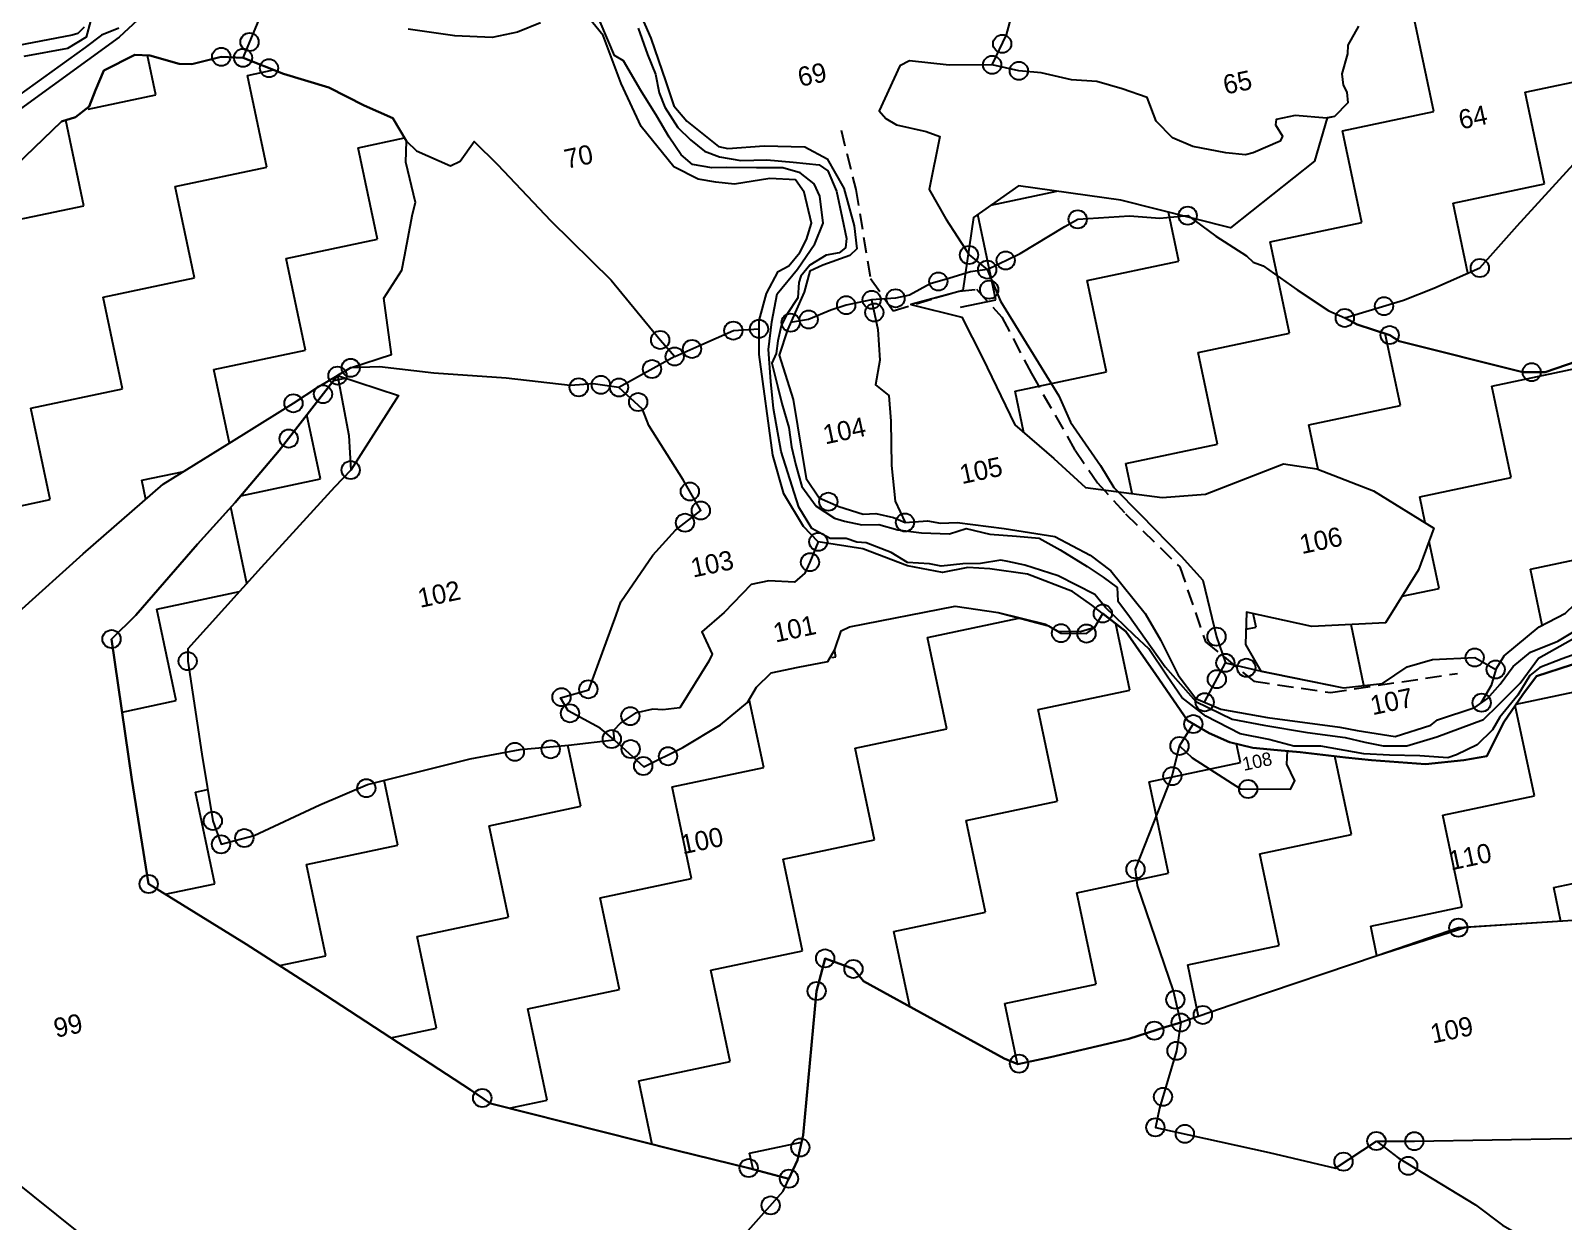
# Model space of a CAD drawing. Header units: metres. Extents: x 349490 to 354305, y 1754653 to 1758414.
# Drawn here: x 351218 to 351965, y 1755971 to 1756551 of the extents above; entities that cross this region are included whole.
import ezdxf
from ezdxf.enums import TextEntityAlignment as Align

# ---------------------------------------------------------------- set-up
doc = ezdxf.new("R2010")
doc.units = ezdxf.units.M
doc.linetypes.add('DASHED', pattern=[0.75, 0.5, -0.25])
for name, color, linetype in [('LINE_FOOTPATH', 1, 'DASHED'), ('LINE_WATER', 4, 'Continuous'), ('POLY_HATCH', 12, 'Continuous'), ('POLY_PARCEL', 6, 'Continuous'), ('POLY_WATER', 4, 'Continuous'), ('SYM_STONE', 1, 'Continuous'), ('TEXT_PARCEL', 7, 'Continuous')]:
    doc.layers.add(name, color=color, linetype=linetype)
doc.styles.add('kruti dev 050', font='KRDEV050.TTF')

# ---------------------------------------------------------------- blocks, each defined once
blk = doc.blocks.new('STONE')
blk.add_circle((0, 0), 0.0851)
blk = doc.blocks.new('TEWT')
at = {"layer": 'POLY_HATCH'}
h = blk.add_hatch(dxfattribs=at)
h.set_pattern_fill('ZIGZAG', color=256, scale=70, style=0)
h.set_pattern_definition([(0, (-38118.87, 30674.794), (8.75, 8.75), [8.75, -8.75]), (90, (-38110.12, 30674.794), (-8.75, 8.75), [8.75, -8.75])])
h.paths.add_polyline_path([(-37678.26, 31018.35), (-37686.34, 31023.84), (-37684.99, 31029.67), (-37680.29, 31032.36), (-37676.05, 31034.81), (-37669.45, 31039.21), (-37655.9, 31048), (-37651.44, 31048.7), (-37636.37, 31048.37), (-37633.2, 31048.71), (-37631.57, 31057.43), (-37629.25, 31065.33), (-37629.17, 31067.61), (-37634.96, 31073.95), (-37636.19, 31075.85), (-37639.12, 31079.19), (-37639.47, 31085.64), (-37639.33, 31090.67), (-37632.93, 31096.94), (-37627.12, 31102.57), (-37622.38, 31107.07), (-37619.11, 31107.18), (-37615.62, 31110.98), (-37614.56, 31113.2), (-37611.49, 31116.68), (-37608.53, 31120.8), (-37606.73, 31125.24), (-37603.88, 31128.83), (-37599.23, 31132.57), (-37604.38, 31132.77), (-37609.64, 31131.54), (-37613.01, 31127.68), (-37614.01, 31126.13), (-37616.77, 31122.11), (-37618.12, 31119.61), (-37624.45, 31115.75), (-37628.42, 31113.22), (-37636.85, 31108.13), (-37640.01, 31106.16), (-37644.26, 31103.67), (-37644.96, 31103.13), (-37646.89, 31102.19), (-37648.04, 31101.45), (-37651.58, 31099.28), (-37657.42, 31095.51), (-37657.61, 31093.84), (-37656.13, 31091.37), (-37657.46, 31087.46), (-37659.57, 31081.95), (-37661.24, 31077.6), (-37663.12, 31073.47), (-37662.91, 31071.6), (-37661.38, 31064.93), (-37662.76, 31061.96), (-37665.52, 31058.4), (-37667.26, 31055.72), (-37669.22, 31055), (-37676.77, 31052.24), (-37678.7, 31051.8), (-37686.03, 31049.12), (-37689.88, 31048.06), (-37691.55, 31046.24), (-37702.78, 31039.65), (-37704.19, 31038.18), (-37703.23, 31037.47), (-37699.09, 31034.72), (-37700.84, 31032.33), (-37702.6, 31028.13), (-37704.85, 31023.42), (-37709.21, 31011.24), (-37710.07, 31008.6), (-37709.2, 31004.03), (-37707.17, 31002.58), (-37702.52, 30999.32), (-37697.23, 30996.56), (-37698.17, 30992.65), (-37700.82, 30990.8), (-37701.26, 30988.2), (-37694.55, 30987.92), (-37688.89, 30988.77), (-37684.82, 30989.08), (-37682.91, 30989.61), (-37682.75, 30990.56), (-37682.59, 30992.84), (-37681.22, 30992.89), (-37679.95, 30992.41), (-37677.46, 30992.52), (-37675.98, 30994.82), (-37673.7, 30994.37), (-37673.45, 30991.68), (-37674.6, 30989.88), (-37675.45, 30988.45), (-37675.45, 30986.86), (-37677.88, 30986.86), (-37679.05, 30987.29), (-37682.8, 30986.86), (-37685.93, 30986.34), (-37688.05, 30985.05), (-37690.9, 30985.38), (-37692.28, 30985.23), (-37693.6, 30983.69), (-37693.81, 30982.9), (-37694.71, 30981.16), (-37694.82, 30980.1), (-37694.38, 30978.67), (-37697.3, 30976.68), (-37698.92, 30973.7), (-37707.89, 30969.22), (-37717.41, 30973.88), (-37726.47, 30977.18), (-37731.23, 30975.16), (-37734.33, 30966.72), (-37733.1, 30962.14), (-37731.46, 30955.37), (-37728.53, 30951.53), (-37726.18, 30948.27), (-37719.37, 30945.88), (-37715.32, 30945.33), (-37707.6, 30946.62), (-37704.65, 30945.51), (-37699.87, 30942.39), (-37695.08, 30937.8), (-37697.29, 30934.3), (-37701.34, 30930.08), (-37708.15, 30931.18), (-37713.85, 30933.75), (-37714.59, 30930.81), (-37713.69, 30928.09), (-37706.44, 30924.95), (-37702.8, 30924.6), (-37700.2, 30925.65), (-37697.73, 30925.83), (-37693.84, 30925.19), (-37692.15, 30923.69), (-37691.1, 30924.78), (-37687.35, 30926.75), (-37684.66, 30927.48), (-37682.66, 30928.76), (-37681.02, 30930.73), (-37680.24, 30932.6), (-37678.87, 30932.51), (-37674.3, 30930.54), (-37670.64, 30929.54), (-37668.48, 30933.39), (-37665.09, 30932.74), (-37643.97, 30927.99), (-37636.65, 30926.41), (-37640.2, 30922.11), (-37644.95, 30914.67), (-37648.42, 30908.2), (-37641.33, 30898.1), (-37633.68, 30887.39), (-37624.23, 30881.53), (-37623.28, 30881.29), (-37615.98, 30884.41), (-37610.56, 30887.29), (-37605.62, 30890.05), (-37601.38, 30892.88), (-37597.06, 30896.19), (-37597.96, 30896.21), (-37603.03, 30894.01), (-37611.32, 30890.75), (-37619.99, 30887.38), (-37622.94, 30892.34), (-37625.09, 30897.09), (-37627.76, 30902.73), (-37630.87, 30908.75), (-37628.4, 30916.17), (-37626.01, 30922.77), (-37629.94, 30930.76), (-37632.46, 30936.33), (-37646.95, 30948.82), (-37648.34, 30949.13), (-37650.55, 30948.92), (-37654.13, 30949.67), (-37657.28, 30950.18), (-37661.58, 30950.81), (-37663.96, 30951.59), (-37666.43, 30951.32), (-37668.21, 30951.09), (-37672.51, 30950.63), (-37678.72, 30950.31), (-37682.84, 30949.84), (-37694.65, 30955.61), (-37695.39, 30956.34), (-37699.59, 30958.75), (-37693.46, 30959.26), (-37690.44, 30959.79), (-37685.84, 30960.74), (-37681.6, 30963.86), (-37667.28, 30974.13), (-37666.01, 30975.3), (-37664.16, 30979.29), (-37663.31, 30982.28), (-37661.56, 30986.22), (-37660.13, 30989.65), (-37659.76, 30991.82), (-37660.29, 30993.68), (-37661.4, 30998.16), (-37661.99, 31001.04), (-37663.53, 31007.69), (-37663.88, 31007.84), (-37666.48, 31008.9), (-37670.03, 31011.53), (-37675.37, 31015.75)])
h = blk.add_hatch(dxfattribs=at)
h.set_pattern_fill('ZIGZAG', color=256, scale=70, style=0)
h.set_pattern_definition([(0, (-38121.791, 30674.794), (8.75, 8.75), [8.75, -8.75]), (90, (-38113.041, 30674.794), (-8.75, 8.75), [8.75, -8.75])])
h.paths.add_polyline_path([(-37838.84, 30991.99), (-37840.71, 30992.72), (-37847.08, 30993.51), (-37850.07, 30994.24), (-37852.81, 30993.99), (-37855.34, 30993.5), (-37857.57, 30993.41), (-37861.08, 30992.34), (-37866.02, 30990.79), (-37870.06, 30987.48), (-37871.48, 30987.17), (-37872.9, 30986.19), (-37875.84, 30985.75), (-37896.74, 30985.89), (-37896.6, 30984.71), (-37895.44, 30982.8), (-37895.48, 30980.45), (-37895.72, 30976.67), (-37900.26, 30972.42), (-37899.95, 30969.82), (-37900.8, 30967.95), (-37902.75, 30967.15), (-37907.92, 30964.17), (-37911.88, 30962.79), (-37916.82, 30961.68), (-37920.89, 30960.92), (-37925.11, 30959.94), (-37923.83, 30955.15), (-37923.52, 30953.29), (-37922.36, 30946.75), (-37921.38, 30942.77), (-37917.98, 30937.02), (-37915.09, 30932.94), (-37911.37, 30928.83), (-37904.83, 30923.47), (-37900.06, 30918.84), (-37898.4, 30917.17), (-37897.42, 30916.19), (-37898.6, 30915.66), (-37898.27, 30913.38), (-37897.03, 30910.11), (-37895.85, 30907.5), (-37892.38, 30903.72), (-37888.91, 30900.47), (-37886.62, 30898.64), (-37882.96, 30897.14), (-37875.02, 30901.41), (-37869.06, 30901.23), (-37866.61, 30890.55), (-37867.13, 30887.57), (-37866.08, 30885.12), (-37863.8, 30884.24), (-37857.14, 30878.46), (-37855.21, 30875.84), (-37852.75, 30875.66), (-37849.04, 30876.59), (-37844.66, 30880.45), (-37833.61, 30882.02), (-37831.5, 30882.9), (-37827.12, 30881.85), (-37826.24, 30879.92), (-37827.47, 30876.24), (-37832.73, 30873.79), (-37832.56, 30865.21), (-37828.87, 30863.28), (-37823.44, 30860.31), (-37826.59, 30853.65), (-37824.32, 30846.12), (-37826.59, 30842.62), (-37826.59, 30838.94), (-37824.14, 30835.79), (-37820.79, 30832.72), (-37822.02, 30827.99), (-37819.39, 30824.84), (-37813.42, 30821.86), (-37809.92, 30815.73), (-37810.44, 30811.35), (-37813.25, 30806.1), (-37814.48, 30798.92), (-37813.07, 30796.29), (-37810.44, 30795.41), (-37804.48, 30794.54), (-37806.57, 30790.4), (-37803.24, 30783.04), (-37799.73, 30782.17), (-37796.75, 30781.99), (-37793.42, 30784.8), (-37789.38, 30787.42), (-37787.63, 30791.28), (-37781.14, 30788.82), (-37778.34, 30789.17), (-37776.93, 30790.23), (-37771.24, 30792.78), (-37739, 30796.16), (-37737.25, 30796.98), (-37734.5, 30797.17), (-37736.73, 30799.3), (-37737.98, 30799.46), (-37759.93, 30813.86), (-37778.64, 30826.48), (-37782.12, 30823.77), (-37788.88, 30817.97), (-37797.58, 30817.53), (-37799.8, 30820.03), (-37801.26, 30822.31), (-37804.09, 30828.81), (-37808.88, 30838.5), (-37801.17, 30851.93), (-37799.42, 30855.29), (-37798.94, 30856.19), (-37793.51, 30865.25), (-37788.7, 30873.56), (-37790.53, 30874.1), (-37792.38, 30874.03), (-37801.99, 30879.72), (-37807.72, 30883.37), (-37819.97, 30890.75), (-37831.71, 30897.9), (-37832.75, 30899.56), (-37841.41, 30910.1), (-37847.68, 30917.81), (-37849.04, 30918.48), (-37857.21, 30924.61), (-37863.3, 30929.07), (-37865.03, 30929.51), (-37875.46, 30932.83), (-37879.29, 30934.07), (-37882.25, 30935.07), (-37881.4, 30941.42), (-37880.44, 30947.09), (-37879.66, 30950.19), (-37874.73, 30951.1), (-37862.16, 30953.32), (-37836.88, 30951.29), (-37833.3, 30953.47), (-37819.22, 30961.6), (-37810.55, 30966.42), (-37802.2, 30969.45), (-37797.07, 30971.31), (-37794.52, 30972.31), (-37792.5, 30972.99), (-37791.15, 30973.44), (-37787.16, 30973.87), (-37786.77, 30979.18), (-37784.56, 30981.4), (-37784.08, 30982.59), (-37782.5, 30986.3), (-37782.02, 30987.33), (-37782.1, 30991.21), (-37781.66, 30993.1), (-37782.45, 30995.47), (-37784.84, 30997.2), (-37787.72, 30999.51), (-37791.62, 31001.65), (-37795, 31003.9), (-37796.98, 31004.41), (-37800.41, 31004.27), (-37803.49, 31005.92), (-37804.84, 31006.26), (-37808, 31005.42), (-37809.13, 31003.78), (-37810.46, 31001.78), (-37812.85, 31001.58), (-37817.85, 30998.47), (-37822.48, 30994.69), (-37827.79, 30991.65), (-37836.76, 30991.53)])
h = blk.add_hatch(dxfattribs=at)
h.set_pattern_fill('ZIGZAG', color=256, scale=70, style=0)
h.set_pattern_definition([(0, (-38140.4, 30645.2135), (8.75, 8.75), [8.75, -8.75]), (90, (-38131.65, 30645.2135), (-8.75, 8.75), [8.75, -8.75])])
h.paths.add_polyline_path([(-37756.74, 30908.71), (-37756.04, 30907.4), (-37744.69, 30897.59), (-37743.52, 30896.82), (-37740.42, 30896.82), (-37732.87, 30896.98), (-37729.23, 30897.36), (-37727.82, 30897.47), (-37727.14, 30897.55), (-37721.7, 30898.23), (-37708.54, 30899.79), (-37699.86, 30900.65), (-37690.4, 30899.28), (-37681.35, 30897.82), (-37678.79, 30897.45), (-37677.85, 30897.95), (-37676.02, 30897.95), (-37673.22, 30898.22), (-37672.23, 30897.31), (-37661.47, 30892.3), (-37643.96, 30876.18), (-37643.14, 30875.49), (-37630.39, 30869.17), (-37614.76, 30869.72), (-37611.65, 30873.69), (-37610.63, 30875.18), (-37606.33, 30881.11), (-37601.88, 30886.62), (-37599.45, 30889.13), (-37596.85, 30893.01), (-37594.97, 30894.84), (-37594.01, 30897.01), (-37595.16, 30897.1), (-37597.06, 30896.19), (-37600.41, 30892.06), (-37602.84, 30889.73), (-37606.49, 30886.09), (-37611.53, 30882.41), (-37614.52, 30879.73), (-37617.51, 30877.5), (-37620.9, 30877.7), (-37623.89, 30878.92), (-37632.29, 30882.66), (-37637.3, 30884.68), (-37638.92, 30886.4), (-37641.52, 30889.47), (-37645.82, 30895.08), (-37646.38, 30895.58), (-37651.03, 30901.85), (-37652.75, 30903.72), (-37653.17, 30904.62), (-37656.61, 30909.07), (-37658.48, 30911.4), (-37661.91, 30915.21), (-37664.49, 30918.19), (-37668.08, 30921.33), (-37669.7, 30921.83), (-37671.07, 30921.38), (-37674.06, 30922.03), (-37677.4, 30922.59), (-37681.7, 30923), (-37688.53, 30922.29), (-37690.14, 30920.87), (-37692.42, 30918.7), (-37694.65, 30915.92), (-37696.82, 30916.02), (-37700.42, 30916.37), (-37705.28, 30917.79), (-37707.61, 30918.55), (-37711.65, 30919.91), (-37715.67, 30921.12), (-37717.93, 30922.19), (-37721.21, 30924.57), (-37723.36, 30929.81), (-37725.29, 30934.31), (-37727.04, 30936.41), (-37728.34, 30934.96), (-37731.46, 30935.65), (-37732.48, 30936.55), (-37736.6, 30938.53), (-37740.43, 30939.93), (-37750.48, 30940.1), (-37751.32, 30939.88), (-37752.87, 30937.34), (-37755.95, 30937.4), (-37758.55, 30937.4), (-37760.18, 30936.38), (-37761.3, 30935.14), (-37764.18, 30933.62), (-37768.07, 30932.26), (-37772.02, 30931.25), (-37774.22, 30934.29), (-37778.51, 30934.69), (-37783.02, 30935.25), (-37787.76, 30935.36), (-37797.67, 30935), (-37802.41, 30934.04), (-37809.01, 30932.52), (-37812.23, 30932.35), (-37812.53, 30934.65), (-37812.25, 30940.96), (-37811.68, 30950.73), (-37803.19, 30956.9), (-37792.92, 30964.29), (-37787.3, 30969.99), (-37792.5, 30972.99), (-37799.29, 30967.25), (-37804.33, 30963.35), (-37808.58, 30960.28), (-37815.59, 30954.98), (-37818.28, 30953.25), (-37819.14, 30940.01), (-37819.62, 30930.12), (-37811.87, 30922.74), (-37806.18, 30917.13), (-37792.42, 30903.33), (-37776.42, 30895.5), (-37770.18, 30892.51), (-37766.7, 30890.76), (-37765.55, 30892.3), (-37764.57, 30894.47), (-37760.54, 30907.4), (-37759.13, 30910.22)])
at = {"layer": 'LINE_FOOTPATH', "ltscale": 3}
blk.add_lwpolyline([(-37741.64, 30985.71), (-37741.46, 30979.98), (-37741.82, 30971.57), (-37740.38, 30968.17), (-37736.27, 30968.53), (-37733.94, 30968.7), (-37732.33, 30968.53), (-37730.54, 30965.48), (-37728.93, 30959.76), (-37726.42, 30951.88), (-37724.99, 30948.48), (-37723.02, 30945.08), (-37719.08, 30939.18), (-37718.19, 30931.84), (-37714.53, 30927.29), (-37707.72, 30924.78), (-37695.73, 30924.07)], dxfattribs=at)
at = {"layer": 'LINE_WATER'}
for points in [[(-37808.27, 31010.2), (-37808.98, 31008.81), (-37810.91, 31008.14), (-37815.04, 31008.27)], [(-37758.25, 30998.96), (-37757.92, 30996.37), (-37757.57, 30994.44), (-37757.57, 30992.65), (-37757.34, 30991.22), (-37756.53, 30989.11), (-37755.64, 30987.73), (-37754.56, 30986.43), (-37753.31, 30985.62), (-37751.42, 30984.86), (-37749.03, 30984.43), (-37746.65, 30983.71), (-37744.32, 30982.95), (-37743.65, 30982.23), (-37743.25, 30980.22), (-37743.25, 30977.66), (-37743.25, 30975.69), (-37743.52, 30974.84), (-37744.19, 30974.53), (-37745.44, 30974.57), (-37747.12, 30973.96), (-37748.15, 30973.11), (-37748.46, 30972.58), (-37748.87, 30971.19), (-37750.17, 30969.89), (-37750.93, 30968.95), (-37751.51, 30967.65), (-37751.92, 30966.53), (-37752.5, 30965.72), (-37752.41, 30963.41), (-37752.37, 30961.84), (-37752.19, 30959.52), (-37752.32, 30957.68), (-37752.28, 30955.93), (-37752.13, 30953.85), (-37751.19, 30951.79), (-37749.75, 30950.31), (-37748.9, 30949.86), (-37747.37, 30949.19), (-37745.81, 30948.88), (-37744.19, 30948.02), (-37742.08, 30947.31), (-37739.53, 30946.68), (-37737.91, 30946.82), (-37735.85, 30945.87), (-37733.43, 30945.16), (-37731.41, 30944.53), (-37729.71, 30943.05), (-37727.57, 30941.02), (-37726.31, 30939.72), (-37725.23, 30938.51), (-37725.41, 30937.27), (-37724.65, 30935.62), (-37723.66, 30933.33), (-37722.36, 30930.33), (-37720.21, 30926.57), (-37717.25, 30924.24), (-37714.46, 30923.09), (-37710.6, 30921.57), (-37707.24, 30920.36), (-37705.53, 30919.55), (-37703.92, 30918.88), (-37701.77, 30918.43), (-37698.85, 30918.66), (-37694.23, 30919.33), (-37692.57, 30920.4), (-37690.17, 30921.97), (-37688.01, 30923.9), (-37684.2, 30925.11)], [(-37683.66, 30923.68), (-37685.86, 30923.37), (-37688.06, 30923.01), (-37689.14, 30922.48), (-37690.62, 30920.91), (-37692.68, 30919.25), (-37693.62, 30918.22), (-37695.32, 30917.15), (-37697.39, 30916.65), (-37698.25, 30916.54), (-37700.76, 30917.26), (-37703.54, 30917.89), (-37705.87, 30918.51), (-37709.64, 30920.04), (-37712.11, 30920.58), (-37714.29, 30921.67), (-37716.8, 30922.74), (-37719.58, 30925.03), (-37721.42, 30927.18), (-37722.36, 30929.42), (-37723.5, 30932.27), (-37724.57, 30933.79), (-37726.68, 30936.92), (-37727.4, 30938.31), (-37730.4, 30940.73), (-37733.23, 30942.34), (-37734.73, 30943), (-37735.35, 30943.27), (-37737.28, 30943.36), (-37738.9, 30943.68), (-37740.92, 30943.86), (-37741.95, 30944.3), (-37743.92, 30944.84), (-37745.22, 30946.09), (-37747.33, 30947.44), (-37748.18, 30947.71), (-37749.08, 30948.24), (-37750.56, 30948.56), (-37752.04, 30949.81), (-37752.8, 30952.01), (-37753.34, 30957.47), (-37753.21, 30961.54), (-37752.94, 30964.05), (-37752.54, 30967.05), (-37751.69, 30969.51), (-37750.66, 30971.96), (-37748.33, 30973.84), (-37746.26, 30975.81), (-37745.1, 30977.56), (-37744.87, 30980.07), (-37745.14, 30981.32), (-37746.22, 30982.58), (-37747.7, 30983.38), (-37750.12, 30983.88), (-37752.82, 30984.49), (-37754.21, 30984.76), (-37755.91, 30985.43), (-37756.76, 30986.55), (-37757.53, 30988.39), (-37758.24, 30990.54), (-37759.23, 30993.22), (-37760.22, 30996.27), (-37760.94, 30996.93), (-37761.61, 31000.29)], [(-37805.79, 31009.01), (-37807.54, 31008.7), (-37809.26, 31007.91), (-37816.3, 31004.78)]]:
    blk.add_lwpolyline(points, dxfattribs=at)
at = {"layer": 'POLY_HATCH'}
for points in [[(-37678.72, 30950.31), (-37681.86, 30949.95), (-37683.91, 30950.36), (-37694.65, 30955.61), (-37695.39, 30956.34), (-37698.17, 30957.94), (-37699.17, 30958.78), (-37693.46, 30959.26), (-37690.44, 30959.79), (-37685.84, 30960.74), (-37681.6, 30963.86), (-37667.28, 30974.13)], [(-37692.28, 30985.23), (-37693.6, 30983.69), (-37693.81, 30982.9), (-37694.71, 30981.16), (-37694.82, 30980.1), (-37694.61, 30979.41), (-37694.73, 30978.42), (-37696.22, 30977.42), (-37696.9, 30977.42), (-37698.92, 30973.7), (-37707.89, 30969.22), (-37717.41, 30973.88), (-37726.47, 30977.18), (-37731.23, 30975.16), (-37733.61, 30968.67), (-37738.65, 30968.4), (-37734.2, 30966.25), (-37733.1, 30962.14), (-37731.46, 30955.37), (-37728.53, 30951.53), (-37726.18, 30948.27), (-37719.37, 30945.88), (-37715.32, 30945.33), (-37707.6, 30946.62), (-37704.65, 30945.51), (-37699.87, 30942.39), (-37695.08, 30937.8), (-37697.29, 30934.3), (-37701.34, 30930.08), (-37708.15, 30931.18), (-37713.85, 30933.75), (-37714.59, 30930.81), (-37713.69, 30928.09), (-37706.44, 30924.95), (-37702.8, 30924.6), (-37700.2, 30925.65), (-37697.73, 30925.83), (-37693.84, 30925.19), (-37692.15, 30923.69), (-37691.1, 30924.78), (-37687.35, 30926.75), (-37684.66, 30927.48)], [(-37832.75, 30899.56), (-37841.41, 30910.1)], [(-37833.3, 30953.47), (-37819.22, 30961.6), (-37810.55, 30966.42), (-37802.2, 30969.45), (-37797.07, 30971.31), (-37794.52, 30972.31), (-37792.5, 30972.99), (-37791.15, 30973.44), (-37787.16, 30973.87), (-37786.77, 30979.18), (-37784.56, 30981.4), (-37784.08, 30982.59), (-37782.5, 30986.3), (-37782.02, 30987.33), (-37782.1, 30991.21), (-37781.66, 30993.1), (-37782.45, 30995.47), (-37784.84, 30997.2), (-37787.72, 30999.51), (-37791.62, 31001.65), (-37795, 31003.9), (-37796.98, 31004.41), (-37799.8, 31004.3), (-37800.98, 31004.58), (-37803.49, 31005.92), (-37804.84, 31006.26), (-37808, 31005.42), (-37809.13, 31003.78), (-37810.03, 31002.43), (-37811.5, 31001.7), (-37812.85, 31001.58), (-37817.85, 30998.47)], [(-37690.4, 30899.28), (-37699.86, 30900.65), (-37708.54, 30899.79), (-37721.7, 30898.23), (-37727.14, 30897.55), (-37727.82, 30897.47), (-37729.23, 30897.36), (-37732.87, 30896.98), (-37740.42, 30896.82), (-37743.52, 30896.82), (-37744.69, 30897.59), (-37756.04, 30907.4), (-37756.74, 30908.71), (-37759.13, 30910.22), (-37760.54, 30907.4), (-37764.57, 30894.47), (-37765.55, 30892.3), (-37766.7, 30890.76), (-37770.18, 30892.51), (-37776.42, 30895.5), (-37792.58, 30903.41), (-37794.15, 30905.06), (-37806.18, 30917.13), (-37811.87, 30922.74), (-37819.62, 30930.12), (-37819.14, 30940.01), (-37818.28, 30953.25), (-37815.59, 30954.98), (-37808.58, 30960.28), (-37804.33, 30963.35), (-37799.29, 30967.25), (-37792.5, 30972.99), (-37787.3, 30969.99), (-37793.12, 30964.09), (-37794.93, 30962.85), (-37803.19, 30956.9), (-37811.49, 30950.87), (-37811.74, 30949.75), (-37812.25, 30940.96), (-37812.53, 30934.65), (-37812.23, 30932.35), (-37809.01, 30932.52), (-37802.41, 30934.04), (-37797.67, 30935), (-37787.76, 30935.36), (-37783.02, 30935.25), (-37778.51, 30934.69), (-37774.22, 30934.29), (-37772.02, 30931.25), (-37768.07, 30932.26), (-37764.18, 30933.62), (-37761.3, 30935.14), (-37760.18, 30936.38), (-37758.55, 30937.4), (-37755.95, 30937.4), (-37753.13, 30937.34), (-37752.28, 30938.3), (-37751.32, 30939.88), (-37750.48, 30940.1), (-37740.43, 30939.93), (-37736.6, 30938.53), (-37732.48, 30936.55), (-37731.46, 30935.65), (-37729.43, 30935.2), (-37728.02, 30935.31), (-37727.04, 30936.41), (-37725.29, 30934.31), (-37723.36, 30929.81), (-37721.37, 30924.97), (-37719.6, 30923.4), (-37717.93, 30922.19), (-37715.91, 30921.23), (-37713.68, 30920.52), (-37711.65, 30919.91), (-37707.61, 30918.55), (-37705.28, 30917.79), (-37700.42, 30916.37), (-37696.82, 30916.02), (-37694.65, 30915.92), (-37692.42, 30918.7), (-37690.14, 30920.87), (-37688.53, 30922.29), (-37681.7, 30923)]]:
    blk.add_lwpolyline(points, dxfattribs=at)
at = {"layer": 'POLY_PARCEL'}
for points in [[(-37795, 31003.9), (-37791.37, 31009.19)], [(-37838.84, 30991.99), (-37836.76, 30991.53), (-37827.79, 30991.65), (-37822.48, 30994.69), (-37817.85, 30998.47), (-37812.85, 31001.58), (-37811.5, 31001.7), (-37810.03, 31002.43), (-37809.13, 31003.78), (-37808, 31005.42), (-37804.84, 31006.26), (-37803.49, 31005.92), (-37800.98, 31004.58), (-37799.8, 31004.3), (-37796.98, 31004.41), (-37795, 31003.9)], [(-37795, 31003.9), (-37791.62, 31001.65), (-37787.72, 30999.51), (-37784.84, 30997.2), (-37782.45, 30995.47), (-37781.66, 30993.1), (-37780.92, 30992.03), (-37778.1, 30990), (-37777.14, 30990.23), (-37775.45, 30991.75), (-37773.76, 30989.22), (-37769.98, 30983.02), (-37765.6, 30976.44), (-37762.27, 30970.01), (-37761.26, 30968.21)], [(-37726.56, 30988.76), (-37724.65, 30991.24), (-37723.81, 30992.93), (-37723.52, 30993.56)], [(-37699.17, 30958.78), (-37693.46, 30959.26), (-37690.44, 30959.79), (-37685.84, 30960.74), (-37681.6, 30963.86), (-37667.28, 30974.13), (-37666.01, 30975.3), (-37664.16, 30979.29), (-37663.68, 30980.99), (-37663.26, 30982.41), (-37661.56, 30986.22), (-37660.13, 30989.65), (-37659.76, 30991.82), (-37660.29, 30993.68)], [(-37726.56, 30988.76), (-37730.49, 30989.55), (-37734.04, 30990.72), (-37735.04, 30990.45), (-37737.8, 30986.75), (-37737.32, 30985.91), (-37736.47, 30985.11), (-37733.88, 30983.95), (-37732.72, 30983.21), (-37734.73, 30978.58), (-37733.78, 30975.56), (-37732.35, 30971.81), (-37730.97, 30970.12)], [(-37692.28, 30985.23), (-37693.6, 30983.69), (-37693.81, 30982.9), (-37694.71, 30981.16), (-37694.82, 30980.1), (-37694.61, 30979.41), (-37694.73, 30978.42), (-37696.22, 30977.42), (-37696.96, 30977.42), (-37699.81, 30978.26), (-37701.61, 30978.26), (-37701.77, 30977.79), (-37701.35, 30976.63), (-37701.67, 30976.2), (-37704.37, 30975.67), (-37705.11, 30975.62), (-37706.85, 30976.2), (-37709.76, 30977.42), (-37711.46, 30978.58), (-37712.62, 30980.43), (-37712.99, 30982.76), (-37715.13, 30984.05), (-37717.3, 30985.22), (-37719.57, 30985.85), (-37722.22, 30987.07), (-37724.23, 30987.7), (-37726.56, 30988.76)], [(-37882.25, 30935.07), (-37881.4, 30941.42), (-37880.44, 30947.09), (-37879.66, 30950.19), (-37874.73, 30951.1), (-37862.16, 30953.32), (-37836.88, 30951.29), (-37833.3, 30953.47), (-37819.22, 30961.6), (-37810.55, 30966.42), (-37802.2, 30969.45), (-37797.07, 30971.31), (-37794.52, 30972.31), (-37792.5, 30972.99)], [(-37792.5, 30972.99), (-37799.29, 30967.25), (-37804.33, 30963.35), (-37808.58, 30960.28), (-37815.59, 30954.98), (-37818.28, 30953.25), (-37819.14, 30940.01), (-37819.62, 30930.12), (-37811.87, 30922.74), (-37806.18, 30917.13), (-37794.15, 30905.06), (-37792.58, 30903.41), (-37776.42, 30895.5), (-37770.18, 30892.51), (-37766.7, 30890.76)], [(-37792.5, 30972.99), (-37792.61, 30967.3), (-37793.12, 30964.09), (-37794.93, 30962.85), (-37803.19, 30956.9), (-37811.49, 30950.87), (-37811.74, 30949.75), (-37812.25, 30940.96), (-37812.53, 30934.65), (-37812.23, 30932.35), (-37809.01, 30932.52), (-37802.41, 30934.04), (-37797.67, 30935), (-37787.76, 30935.36), (-37783.02, 30935.25), (-37778.51, 30934.69), (-37774.22, 30934.29)], [(-37766.96, 30966.46), (-37769.25, 30967.3), (-37771.4, 30967.58), (-37777.1, 30969.5), (-37783.64, 30971.36), (-37788.49, 30972.99), (-37791.15, 30973.44), (-37792.5, 30972.99)], [(-37730.97, 30970.12), (-37727.64, 30970.97), (-37723.04, 30972.55), (-37721.71, 30972.97), (-37716.91, 30972.29), (-37714.16, 30971.5), (-37711.57, 30971.18), (-37709.4, 30968.75), (-37706.96, 30966.37), (-37706.48, 30965.65), (-37705.63, 30965.12), (-37702.98, 30962.27), (-37700.5, 30959.73), (-37699.17, 30958.78)], [(-37730.97, 30970.12), (-37732.56, 30970.23), (-37734.57, 30970.07), (-37736.48, 30969.91), (-37738.59, 30969.27), (-37739.92, 30969.27), (-37742.14, 30969.59)], [(-37730.97, 30970.12), (-37730.36, 30966.97), (-37726.87, 30957.17), (-37726.29, 30954.56), (-37724.4, 30949.99), (-37723.6, 30947.74), (-37721.64, 30944.69), (-37718.76, 30940.14), (-37717.23, 30937.53), (-37717.08, 30932.09), (-37716.77, 30929.52)], [(-37761.26, 30968.21), (-37766.96, 30966.46)], [(-37761.26, 30968.21), (-37758.83, 30968.72), (-37755.39, 30969.45), (-37753.01, 30969.11)], [(-37742.14, 30969.59), (-37744.57, 30969.59), (-37746.06, 30969.43), (-37748.28, 30969.01), (-37749.99, 30969.07)], [(-37742.14, 30969.59), (-37742.13, 30966.75), (-37742.56, 30963.92), (-37743.44, 30961.74), (-37742.42, 30960.51), (-37742.71, 30958.11), (-37743.51, 30954.05), (-37743.87, 30950.71), (-37743.38, 30948.57)], [(-37774.22, 30934.29), (-37775.28, 30935.64), (-37777.88, 30937.84), (-37778.33, 30939.19), (-37775.57, 30939.36), (-37771.62, 30945.67), (-37770.93, 30946.79), (-37767.09, 30950.45), (-37764.55, 30952.31), (-37761.85, 30953.61), (-37762.86, 30956.77), (-37764.95, 30962.4), (-37765.23, 30964.01), (-37766.96, 30966.46)], [(-37699.17, 30958.78), (-37698.17, 30957.94), (-37695.39, 30956.34), (-37694.65, 30955.61), (-37683.91, 30950.36), (-37681.86, 30949.95), (-37678.72, 30950.31), (-37672.51, 30950.63), (-37668.21, 30951.09), (-37666.43, 30951.32), (-37664.25, 30951.56)], [(-37751.7, 30948.48), (-37752.86, 30946.77), (-37753.54, 30945.87), (-37754.67, 30945.25), (-37756.98, 30945.87), (-37758.68, 30945.87), (-37761.67, 30943.84), (-37764.09, 30942.49), (-37763.58, 30940.24), (-37764.04, 30939.67), (-37767.59, 30935.95), (-37769.17, 30936.12), (-37770.07, 30936.35), (-37771.77, 30936.35), (-37773.29, 30935.73), (-37774.15, 30935.14), (-37774.22, 30934.29)], [(-37774.22, 30934.29), (-37772.02, 30931.25), (-37768.07, 30932.26), (-37764.18, 30933.62), (-37761.3, 30935.14), (-37760.18, 30936.38), (-37758.55, 30937.4), (-37755.95, 30937.4), (-37753.13, 30937.34), (-37752.28, 30938.3), (-37751.32, 30939.88), (-37750.48, 30940.1), (-37740.43, 30939.93), (-37736.6, 30938.53), (-37732.26, 30936.32), (-37731.25, 30935.42), (-37728.92, 30934.89), (-37728.02, 30935.31), (-37727.04, 30936.41)], [(-37788.5, 30873.5), (-37790.53, 30874.1), (-37792.38, 30874.03), (-37801.99, 30879.72), (-37807.72, 30883.37), (-37819.97, 30890.75), (-37831.71, 30897.9), (-37832.75, 30899.56), (-37841.41, 30910.1), (-37847.68, 30917.81), (-37849.04, 30918.48), (-37857.21, 30924.61), (-37863.3, 30929.07), (-37865.03, 30929.51), (-37875.46, 30932.83), (-37879.29, 30934.07), (-37882.25, 30935.07)], [(-37692.15, 30923.69), (-37691.1, 30924.78), (-37687.35, 30926.75), (-37684.66, 30927.48), (-37682.66, 30928.76), (-37681.02, 30930.73), (-37680.24, 30932.6), (-37678.87, 30932.51), (-37674.3, 30930.54), (-37670.64, 30929.54)], [(-37719.43, 30926.32), (-37716.77, 30929.52)], [(-37716.77, 30929.52), (-37714.03, 30928.24), (-37706.44, 30924.95), (-37702.8, 30924.6), (-37700.2, 30925.65), (-37697.73, 30925.83), (-37693.84, 30925.19), (-37692.15, 30923.69)], [(-37722.58, 30922.81), (-37720.89, 30924.54)], [(-37727.82, 30897.47), (-37727.87, 30900.52), (-37729.11, 30910.83), (-37728.99, 30912.37), (-37723.82, 30920.18), (-37722.58, 30922.81)], [(-37722.58, 30922.81), (-37721.66, 30921.48), (-37717.82, 30917.69), (-37713.25, 30916.69), (-37712.7, 30917.37), (-37713.11, 30919.06), (-37712.8, 30920.26)], [(-37692.15, 30923.69), (-37692.89, 30922.3), (-37694.15, 30920.9)], [(-37766.7, 30890.76), (-37765.55, 30892.3), (-37764.57, 30894.47), (-37760.54, 30907.4), (-37759.13, 30910.22), (-37756.74, 30908.71), (-37756.04, 30907.4), (-37744.69, 30897.59), (-37743.52, 30896.82), (-37740.42, 30896.82), (-37732.87, 30896.98), (-37729.23, 30897.36), (-37727.82, 30897.47)], [(-37678.24, 30897.43), (-37678.24, 30897.43), (-37681.35, 30897.82), (-37690.4, 30899.28), (-37700.56, 30900.78), (-37708.54, 30899.79), (-37721.7, 30898.23), (-37727.14, 30897.55), (-37727.82, 30897.47)], [(-37727.82, 30897.47), (-37728.75, 30894.97), (-37731.41, 30890.04), (-37732.16, 30888.37), (-37722.22, 30883.87), (-37716.46, 30881.16), (-37712.19, 30882.84)], [(-37712.19, 30882.84), (-37708.72, 30882.09), (-37694.43, 30879.33), (-37690.74, 30878.96), (-37682.98, 30882.96), (-37681.35, 30883.27), (-37680.98, 30887.77), (-37680.98, 30887.77), (-37680.36, 30890.95), (-37678.33, 30895.63), (-37678.24, 30897.43)], [(-37788.5, 30873.5), (-37783.94, 30877.11), (-37775.39, 30883.87), (-37767.46, 30889.73), (-37766.7, 30890.76)], [(-37712.19, 30882.84), (-37710.51, 30880.89), (-37704.37, 30875.08), (-37702.28, 30872.71), (-37699.4, 30870.16), (-37698.39, 30869.01)]]:
    blk.add_lwpolyline(points, dxfattribs=at)
at = {"layer": 'POLY_WATER'}
for points in [[(-37808.97, 31009.77), (-37809.66, 31009.33), (-37810.21, 31009.28), (-37816.19, 31009.38)], [(-37757.85, 31000.55), (-37757.3, 30997.8), (-37756.77, 30993.51), (-37756.48, 30991.16), (-37755.6, 30989.51), (-37753.18, 30986.57), (-37752.36, 30986.22), (-37749, 30985.75), (-37745.29, 30984.87), (-37743.47, 30983.34), (-37742.52, 30980.35), (-37742.29, 30976.71), (-37742.52, 30974.53), (-37743.29, 30974.06), (-37745.94, 30973.71), (-37747.24, 30973.41), (-37748.18, 30971.59), (-37750.42, 30968.47), (-37751.66, 30966.32), (-37751.24, 30961.97), (-37751.6, 30954.5), (-37750.77, 30952.5), (-37749.12, 30951.32), (-37747.06, 30950.14), (-37745.89, 30949.97), (-37744.35, 30949.26), (-37743.38, 30948.57), (-37741.31, 30948.28), (-37740.14, 30947.81), (-37738.61, 30947.57), (-37734.43, 30946.1), (-37729.95, 30944.4), (-37727.07, 30941.99), (-37725.48, 30940.16), (-37723.15, 30935.6), (-37722.27, 30932.89), (-37721.33, 30929.3), (-37720.15, 30926.83), (-37718.09, 30925.36), (-37713.97, 30923.72), (-37707.55, 30921.42), (-37706.02, 30920.78), (-37702.64, 30919.49), (-37699.16, 30919.85), (-37698.46, 30920.2), (-37694.81, 30920.61), (-37693.45, 30921.2), (-37692.04, 30922.26), (-37690.51, 30923.61), (-37688.62, 30924.61), (-37685.91, 30925.08), (-37683.5, 30925.9)], [(-37681.7, 30923), (-37688.53, 30922.29), (-37690.14, 30920.87), (-37692.42, 30918.7), (-37694.65, 30915.92), (-37696.82, 30916.02), (-37700.42, 30916.37), (-37705.28, 30917.79), (-37707.61, 30918.55), (-37711.65, 30919.91), (-37713.68, 30920.52), (-37715.91, 30921.23), (-37717.93, 30922.19), (-37719.6, 30923.4), (-37721.37, 30924.97), (-37723.36, 30929.81), (-37725.29, 30934.31), (-37727.87, 30937.39), (-37729.39, 30939.01), (-37733.17, 30941.46), (-37736.51, 30942.67), (-37738.49, 30943.23), (-37740.92, 30943.28), (-37744, 30944.54), (-37747.75, 30946.97), (-37751.7, 30948.48), (-37752.76, 30950.15), (-37753.93, 30953.53), (-37754.18, 30957.27), (-37753.5, 30966.75), (-37752.84, 30969.89), (-37751.63, 30972.21), (-37750.16, 30973.98), (-37749.05, 30974.29), (-37747.78, 30975.3), (-37746.92, 30976.36), (-37746.16, 30977.77), (-37746.23, 30980.75), (-37746.79, 30982.06), (-37749.11, 30982.67), (-37752.46, 30982.82), (-37754.13, 30983.38), (-37755.7, 30983.98), (-37757.67, 30985.6), (-37759.9, 30989.9), (-37760.88, 30994.23), (-37761.59, 30998.98), (-37762.6, 31000.9)], [(-37767.1, 31001.35), (-37769.38, 31000.95), (-37771.81, 31000.95), (-37775.2, 31001.81), (-37779.34, 31003.33)], [(-37803.94, 31009.4), (-37805.95, 31008.18), (-37816.38, 31003.53)]]:
    blk.add_lwpolyline(points, dxfattribs=at)
at = {"layer": 'SYM_STONE', "xscale": 10, "yscale": 10, "zscale": 10}
for p in [(-37794.1, 31005.22), (-37796.98, 31004.41), (-37795, 31003.9), (-37792.82, 31002.45), (-37725.23, 30990.49), (-37726.56, 30988.76), (-37724.23, 30987.7), (-37791.15, 30973.44), (-37792.5, 30972.99), (-37732.35, 30971.81), (-37721.71, 30972.97), (-37797.07, 30971.31), (-37794.18, 30971.57), (-37729.1, 30970.6), (-37711.57, 30971.18), (-37762.27, 30970.01), (-37755.39, 30969.45), (-37753.01, 30969.11), (-37749.99, 30969.07), (-37748.28, 30969.01), (-37744.57, 30969.59), (-37742.14, 30969.59), (-37739.92, 30969.27), (-37735.68, 30969.98), (-37730.97, 30970.12), (-37798.19, 30968.17), (-37763.58, 30967.5), (-37761.26, 30968.21), (-37759.53, 30968.57), (-37742.13, 30968.38), (-37731.18, 30968.25), (-37770.64, 30967.25), (-37768.57, 30967.05), (-37766.96, 30966.46), (-37765.49, 30964.75), (-37793.12, 30964.09), (-37685.84, 30960.74), (-37699.17, 30958.78), (-37695.35, 30959.1), (-37695.39, 30956.34), (-37762.48, 30955.57), (-37818.28, 30953.25), (-37761.85, 30953.61), (-37763.53, 30952.8), (-37750, 30951.95), (-37683.11, 30950.2), (-37811.74, 30949.75), (-37751.7, 30948.48), (-37743.38, 30948.57), (-37752.86, 30946.77), (-37778.21, 30939.23), (-37775.6, 30939.43), (-37777.75, 30937.59), (-37772.27, 30936.16), (-37727.04, 30936.41), (-37812.53, 30934.65), (-37797.84, 30934.67), (-37783.54, 30935.13), (-37780.21, 30934.67), (-37774.42, 30934.42), (-37731.25, 30935.42), (-37728.92, 30934.89), (-37772.88, 30933.14), (-37812.23, 30932.35), (-37809.98, 30932.47), (-37769.6, 30931.76), (-37717.08, 30932.09), (-37819.62, 30930.12), (-37772.06, 30931.35), (-37716.77, 30929.52), (-37714.95, 30928.67), (-37717.87, 30928.19), (-37719.43, 30926.32), (-37720.89, 30924.54), (-37693.84, 30925.19), (-37692.15, 30923.69), (-37722.58, 30922.81), (-37723.82, 30920.18), (-37694.08, 30920.92), (-37717.13, 30917.54), (-37728.99, 30912.37), (-37759.13, 30910.22), (-37756.74, 30908.71), (-37760.54, 30907.4), (-37793.22, 30904.08), (-37700.56, 30900.78), (-37727.86, 30899.67), (-37730.38, 30897.24), (-37727.82, 30897.47), (-37725.64, 30897.74), (-37743.41, 30896.83), (-37728.75, 30894.97), (-37765.06, 30893.4), (-37770.18, 30892.51), (-37766.7, 30890.76), (-37730.88, 30891.02), (-37768.89, 30888.67), (-37732.16, 30888.37), (-37729.59, 30887.21), (-37712.19, 30882.84), (-37715.6, 30881.59), (-37708.72, 30882.09), (-37709.76, 30879.96)]:
    blk.add_blockref('STONE', p, dxfattribs=at)
at = {"layer": 'TEXT_PARCEL', "style": 'kruti dev 050'}
for s, height, p in [('69', 1.8, (-37743.23, 30991.36)), ('70', 1.8, (-37766.2, 30988.38)), ('65', 1.8, (-37704.44, 30982.42)), ('64', 1.8, (-37683.56, 30974.67)), ('104', 1.8, (-37747.17, 30958.15)), ('105', 1.8, (-37735.43, 30951.87)), ('102', 1.8, (-37787.43, 30951.03)), ('103', 1.8, (-37761.85, 30948.52)), ('101', 1.8, (-37755.56, 30940.98)), ('106', 1.8, (-37705.66, 30938.89)), ('100', 1.8, (-37768.14, 30923.39)), ('107', 1.8, (-37702.3, 30922.78)), ('99', 1.8, (-37829.74, 30918.73)), ('108', 1.25, (-37715.77, 30919.9)), ('110', 1.8, (-37698.12, 30907.06)), ('109', 1.8, (-37703.15, 30891.57))]:
    blk.add_text(s, height=height, dxfattribs=at).set_placement(p, align=Align.MIDDLE)

msp = doc.modelspace()

# ---------------------------------------------------------------- block references
at = {"xscale": 5.20744540170335, "yscale": 5.20744540170335, "zscale": 5.20744540170335, "rotation": 11.93240837549922}
msp.add_blockref('TEWT', (577265.23, 1639268.51), dxfattribs=at)

doc.saveas('drawing.dxf')
